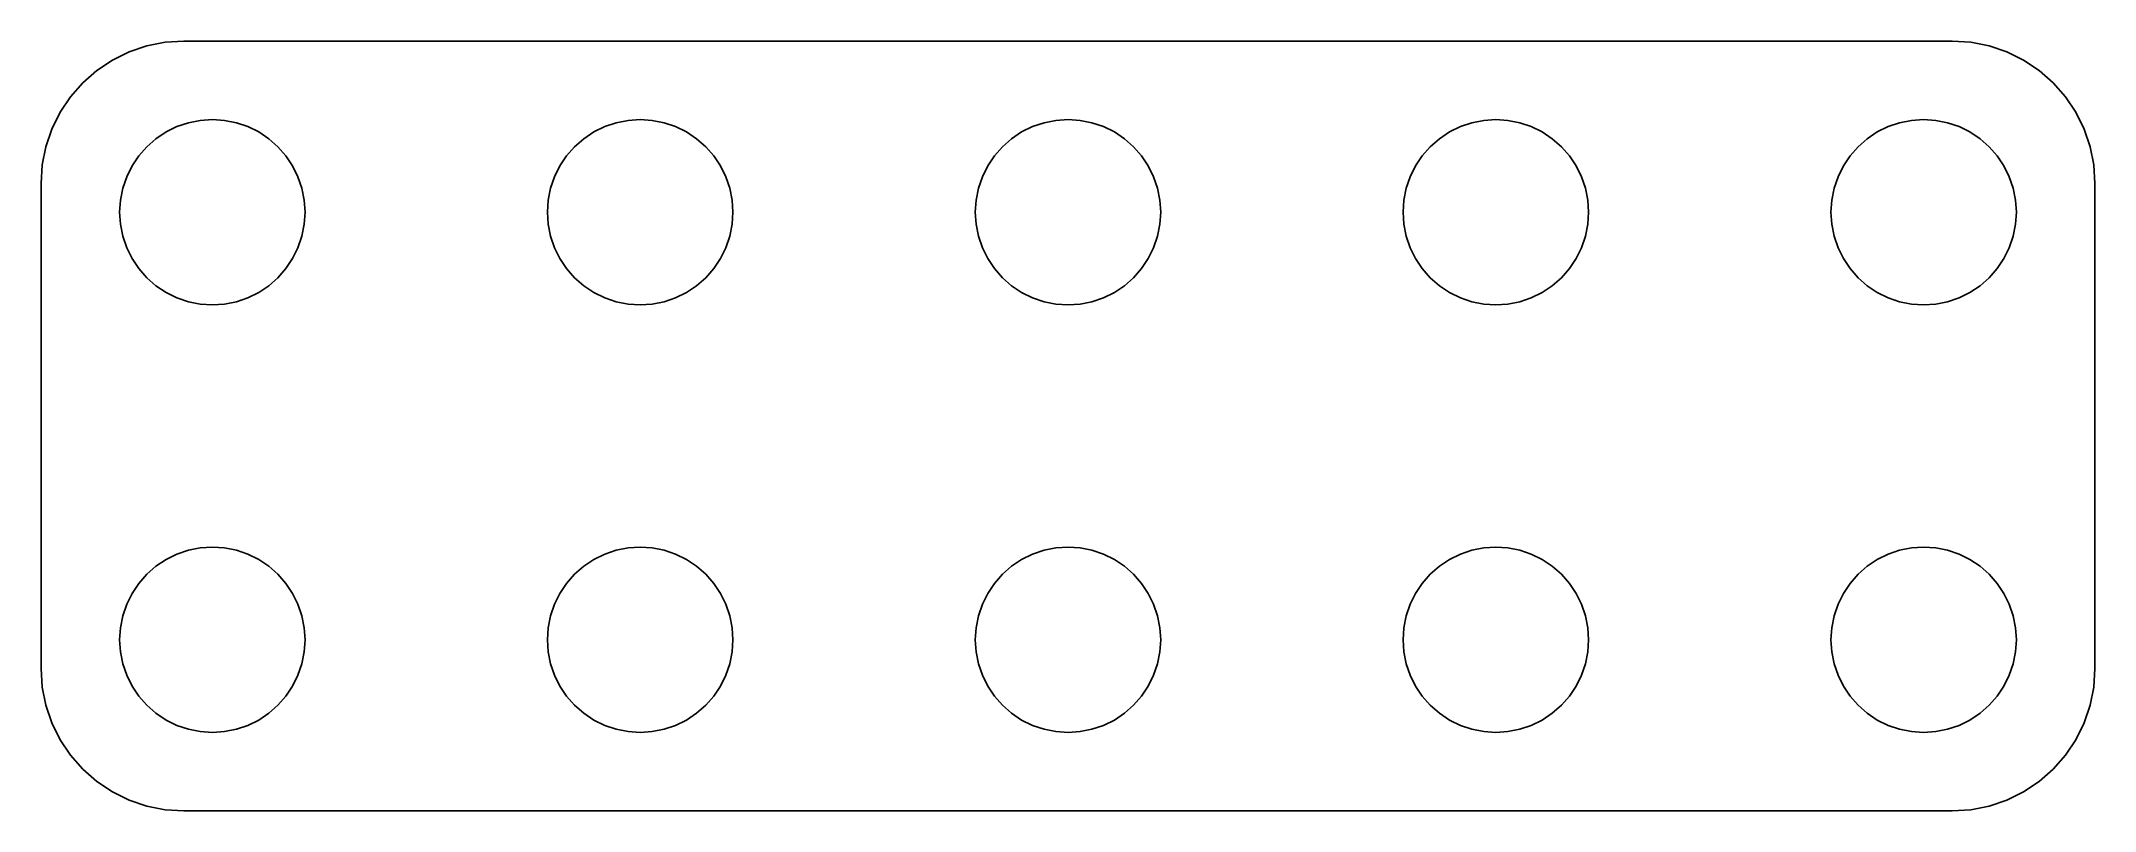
# Model space of a CAD drawing. Header units: metres. Extents: x -36 to 36, y -13.5 to 13.5.
import ezdxf

# ---------------------------------------------------------------- set-up
doc = ezdxf.new("R2010")
doc.units = ezdxf.units.M

msp = doc.modelspace()

# ---------------------------------------------------------------- linework, layer by layer
for p, q in [((-32.9184, 13.1244), (-33.505, 12.8351)), ((-32.2991, 13.3346), (-32.9184, 13.1244)), ((-31.6576, 13.4622), (-32.2991, 13.3346)), ((-31.005, 13.505), (-31.6576, 13.4622)), ((31.005, 13.505), (-31.005, 13.505)), ((31.6576, 13.4622), (31.005, 13.505)), ((32.2991, 13.3346), (31.6576, 13.4622)), ((32.9184, 13.1244), (32.2991, 13.3346)), ((33.505, 12.8351), (32.9184, 13.1244)), ((-34.0488, 12.4718), (-34.5405, 12.0405)), ((-33.505, 12.8351), (-34.0488, 12.4718)), ((34.0488, 12.4718), (33.505, 12.8351)), ((34.5405, 12.0405), (34.0488, 12.4718)), ((-34.9718, 11.5488), (-35.3351, 11.005)), ((-34.5405, 12.0405), (-34.9718, 11.5488)), ((34.9718, 11.5488), (34.5405, 12.0405)), ((35.3351, 11.005), (34.9718, 11.5488)), ((-35.3351, 11.005), (-35.6244, 10.4184)), ((35.6244, 10.4184), (35.3351, 11.005)), ((-35.6244, 10.4184), (-35.8346, 9.79909)), ((-31.9785, 10.0784), (-31.625, 10.3146)), ((-31.625, 10.3146), (-31.2437, 10.5026)), ((-31.2437, 10.5026), (-30.8412, 10.6393)), ((-30.8412, 10.6393), (-30.4242, 10.7222)), ((-30.4242, 10.7222), (-30, 10.75)), ((-30, 10.75), (-29.5758, 10.7222)), ((-29.5758, 10.7222), (-29.1588, 10.6393)), ((-29.1588, 10.6393), (-28.7563, 10.5026)), ((-28.7563, 10.5026), (-28.375, 10.3146)), ((-28.375, 10.3146), (-28.0215, 10.0784)), ((-16.9785, 10.0784), (-16.625, 10.3146)), ((-16.625, 10.3146), (-16.2437, 10.5026)), ((-16.2437, 10.5026), (-15.8412, 10.6393)), ((-15.8412, 10.6393), (-15.4242, 10.7222)), ((-15.4242, 10.7222), (-15, 10.75)), ((-15, 10.75), (-14.5758, 10.7222)), ((-14.5758, 10.7222), (-14.1588, 10.6393)), ((-14.1588, 10.6393), (-13.7563, 10.5026)), ((-13.7563, 10.5026), (-13.375, 10.3146)), ((-13.375, 10.3146), (-13.0215, 10.0784)), ((-1.97847, 10.0784), (-1.625, 10.3146)), ((-1.625, 10.3146), (-1.24371, 10.5026)), ((-1.24371, 10.5026), (-0.84116, 10.6393)), ((-0.84116, 10.6393), (-0.42421, 10.7222)), ((-0.42421, 10.7222), (0, 10.75)), ((0, 10.75), (0.42421, 10.7222)), ((0.42421, 10.7222), (0.84116, 10.6393)), ((0.84116, 10.6393), (1.24371, 10.5026)), ((1.24371, 10.5026), (1.625, 10.3146)), ((1.625, 10.3146), (1.97847, 10.0784)), ((13.0215, 10.0784), (13.375, 10.3146)), ((13.375, 10.3146), (13.7563, 10.5026)), ((13.7563, 10.5026), (14.1588, 10.6393)), ((14.1588, 10.6393), (14.5758, 10.7222)), ((14.5758, 10.7222), (15, 10.75)), ((15, 10.75), (15.4242, 10.7222)), ((15.4242, 10.7222), (15.8412, 10.6393)), ((15.8412, 10.6393), (16.2437, 10.5026)), ((16.2437, 10.5026), (16.625, 10.3146)), ((16.625, 10.3146), (16.9785, 10.0784)), ((28.0215, 10.0784), (28.375, 10.3146)), ((28.375, 10.3146), (28.7563, 10.5026)), ((28.7563, 10.5026), (29.1588, 10.6393)), ((29.1588, 10.6393), (29.5758, 10.7222)), ((29.5758, 10.7222), (30, 10.75)), ((30, 10.75), (30.4242, 10.7222)), ((30.4242, 10.7222), (30.8412, 10.6393)), ((30.8412, 10.6393), (31.2437, 10.5026)), ((31.2437, 10.5026), (31.625, 10.3146)), ((31.625, 10.3146), (31.9785, 10.0784)), ((35.8346, 9.79909), (35.6244, 10.4184)), ((-35.8346, 9.79909), (-35.9622, 9.15762)), ((-32.8146, 9.125), (-32.5784, 9.47847)), ((-32.5784, 9.47847), (-32.2981, 9.7981)), ((-32.2981, 9.7981), (-31.9785, 10.0784)), ((-28.0215, 10.0784), (-27.7019, 9.7981)), ((-27.7019, 9.7981), (-27.4216, 9.47847)), ((-27.4216, 9.47847), (-27.1854, 9.125)), ((-17.8146, 9.125), (-17.5784, 9.47847)), ((-17.5784, 9.47847), (-17.2981, 9.7981)), ((-17.2981, 9.7981), (-16.9785, 10.0784)), ((-13.0215, 10.0784), (-12.7019, 9.7981)), ((-12.7019, 9.7981), (-12.4216, 9.47847)), ((-12.4216, 9.47847), (-12.1854, 9.125)), ((-2.81458, 9.125), (-2.57838, 9.47847)), ((-2.57838, 9.47847), (-2.2981, 9.7981)), ((-2.2981, 9.7981), (-1.97847, 10.0784)), ((1.97847, 10.0784), (2.2981, 9.7981)), ((2.2981, 9.7981), (2.57838, 9.47847)), ((2.57838, 9.47847), (2.81458, 9.125)), ((12.1854, 9.125), (12.4216, 9.47847)), ((12.4216, 9.47847), (12.7019, 9.7981)), ((12.7019, 9.7981), (13.0215, 10.0784)), ((16.9785, 10.0784), (17.2981, 9.7981)), ((17.2981, 9.7981), (17.5784, 9.47847)), ((17.5784, 9.47847), (17.8146, 9.125)), ((27.1854, 9.125), (27.4216, 9.47847)), ((27.4216, 9.47847), (27.7019, 9.7981)), ((27.7019, 9.7981), (28.0215, 10.0784)), ((31.9785, 10.0784), (32.2981, 9.7981)), ((32.2981, 9.7981), (32.5784, 9.47847)), ((32.5784, 9.47847), (32.8146, 9.125)), ((35.9622, 9.15762), (35.8346, 9.79909)), ((-35.9622, 9.15762), (-36.005, 8.50499)), ((-33.1393, 8.34116), (-33.0026, 8.74371)), ((-33.0026, 8.74371), (-32.8146, 9.125)), ((-27.1854, 9.125), (-26.9974, 8.74371)), ((-26.9974, 8.74371), (-26.8607, 8.34116)), ((-18.1393, 8.34116), (-18.0026, 8.74371)), ((-18.0026, 8.74371), (-17.8146, 9.125)), ((-12.1854, 9.125), (-11.9974, 8.74371)), ((-11.9974, 8.74371), (-11.8607, 8.34116)), ((-3.13925, 8.34116), (-3.00259, 8.74371)), ((-3.00259, 8.74371), (-2.81458, 9.125)), ((2.81458, 9.125), (3.00259, 8.74371)), ((3.00259, 8.74371), (3.13925, 8.34116)), ((11.8607, 8.34116), (11.9974, 8.74371)), ((11.9974, 8.74371), (12.1854, 9.125)), ((17.8146, 9.125), (18.0026, 8.74371)), ((18.0026, 8.74371), (18.1393, 8.34116)), ((26.8607, 8.34116), (26.9974, 8.74371)), ((26.9974, 8.74371), (27.1854, 9.125)), ((32.8146, 9.125), (33.0026, 8.74371)), ((33.0026, 8.74371), (33.1393, 8.34116)), ((36.005, 8.50499), (35.9622, 9.15762)), ((-36.005, 8.50499), (-36.005, -8.50499)), ((-33.25, 7.5), (-33.2222, 7.92421)), ((-33.2222, 7.92421), (-33.1393, 8.34116)), ((-26.8607, 8.34116), (-26.7778, 7.92421)), ((-26.7778, 7.92421), (-26.75, 7.5)), ((-18.25, 7.5), (-18.2222, 7.92421)), ((-18.2222, 7.92421), (-18.1393, 8.34116)), ((-11.8607, 8.34116), (-11.7778, 7.92421)), ((-11.7778, 7.92421), (-11.75, 7.5)), ((-3.25, 7.5), (-3.22218, 7.92421)), ((-3.22218, 7.92421), (-3.13925, 8.34116)), ((3.13925, 8.34116), (3.22218, 7.92421)), ((3.22218, 7.92421), (3.25, 7.5)), ((11.75, 7.5), (11.7778, 7.92421)), ((11.7778, 7.92421), (11.8607, 8.34116)), ((18.1393, 8.34116), (18.2222, 7.92421)), ((18.2222, 7.92421), (18.25, 7.5)), ((26.75, 7.5), (26.7778, 7.92421)), ((26.7778, 7.92421), (26.8607, 8.34116)), ((33.1393, 8.34116), (33.2222, 7.92421)), ((33.2222, 7.92421), (33.25, 7.5)), ((36.005, -8.50499), (36.005, 8.50499)), ((-33.2222, 7.07578), (-33.25, 7.5)), ((-26.75, 7.5), (-26.7778, 7.07578)), ((-18.2222, 7.07578), (-18.25, 7.5)), ((-11.75, 7.5), (-11.7778, 7.07578)), ((-3.22218, 7.07578), (-3.25, 7.5)), ((3.25, 7.5), (3.22218, 7.07578)), ((11.7778, 7.07578), (11.75, 7.5)), ((18.25, 7.5), (18.2222, 7.07578)), ((26.7778, 7.07578), (26.75, 7.5)), ((33.25, 7.5), (33.2222, 7.07578)), ((-33.1393, 6.65883), (-33.2222, 7.07578)), ((-33.0026, 6.25627), (-33.1393, 6.65883)), ((-26.8607, 6.65883), (-26.9974, 6.25627)), ((-26.7778, 7.07578), (-26.8607, 6.65883)), ((-18.1393, 6.65883), (-18.2222, 7.07578)), ((-18.0026, 6.25627), (-18.1393, 6.65883)), ((-11.8607, 6.65883), (-11.9974, 6.25627)), ((-11.7778, 7.07578), (-11.8607, 6.65883)), ((-3.13925, 6.65883), (-3.22218, 7.07578)), ((-3.00259, 6.25627), (-3.13925, 6.65883)), ((3.13925, 6.65883), (3.00259, 6.25627)), ((3.22218, 7.07578), (3.13925, 6.65883)), ((11.8607, 6.65883), (11.7778, 7.07578)), ((11.9974, 6.25627), (11.8607, 6.65883)), ((18.1393, 6.65883), (18.0026, 6.25627)), ((18.2222, 7.07578), (18.1393, 6.65883)), ((26.8607, 6.65883), (26.7778, 7.07578)), ((26.9974, 6.25627), (26.8607, 6.65883)), ((33.1393, 6.65883), (33.0026, 6.25627)), ((33.2222, 7.07578), (33.1393, 6.65883)), ((-32.8146, 5.875), (-33.0026, 6.25627)), ((-32.5784, 5.52151), (-32.8146, 5.875)), ((-27.1854, 5.875), (-27.4216, 5.52151)), ((-26.9974, 6.25627), (-27.1854, 5.875)), ((-17.8146, 5.875), (-18.0026, 6.25627)), ((-17.5784, 5.52151), (-17.8146, 5.875)), ((-12.1854, 5.875), (-12.4216, 5.52151)), ((-11.9974, 6.25627), (-12.1854, 5.875)), ((-2.81458, 5.875), (-3.00259, 6.25627)), ((-2.57838, 5.52151), (-2.81458, 5.875)), ((2.81458, 5.875), (2.57838, 5.52151)), ((3.00259, 6.25627), (2.81458, 5.875)), ((12.1854, 5.875), (11.9974, 6.25627)), ((12.4216, 5.52151), (12.1854, 5.875)), ((17.8146, 5.875), (17.5784, 5.52151)), ((18.0026, 6.25627), (17.8146, 5.875)), ((27.1854, 5.875), (26.9974, 6.25627)), ((27.4216, 5.52151), (27.1854, 5.875)), ((32.8146, 5.875), (32.5784, 5.52151)), ((33.0026, 6.25627), (32.8146, 5.875)), ((-32.2981, 5.20189), (-32.5784, 5.52151)), ((-31.9785, 4.9216), (-32.2981, 5.20189)), ((-27.7019, 5.20189), (-28.0215, 4.9216)), ((-27.4216, 5.52151), (-27.7019, 5.20189)), ((-17.2981, 5.20189), (-17.5784, 5.52151)), ((-16.9785, 4.9216), (-17.2981, 5.20189)), ((-12.7019, 5.20189), (-13.0215, 4.9216)), ((-12.4216, 5.52151), (-12.7019, 5.20189)), ((-2.2981, 5.20189), (-2.57838, 5.52151)), ((-1.97847, 4.9216), (-2.2981, 5.20189)), ((2.2981, 5.20189), (1.97847, 4.9216)), ((2.57838, 5.52151), (2.2981, 5.20189)), ((12.7019, 5.20189), (12.4216, 5.52151)), ((13.0215, 4.9216), (12.7019, 5.20189)), ((17.2981, 5.20189), (16.9785, 4.9216)), ((17.5784, 5.52151), (17.2981, 5.20189)), ((27.7019, 5.20189), (27.4216, 5.52151)), ((28.0215, 4.9216), (27.7019, 5.20189)), ((32.2981, 5.20189), (31.9785, 4.9216)), ((32.5784, 5.52151), (32.2981, 5.20189)), ((-31.625, 4.68541), (-31.9785, 4.9216)), ((-31.2437, 4.49739), (-31.625, 4.68541)), ((-30.8412, 4.36073), (-31.2437, 4.49739)), ((-30.4242, 4.2778), (-30.8412, 4.36073)), ((-29.1588, 4.36073), (-29.5758, 4.2778)), ((-28.7563, 4.49739), (-29.1588, 4.36073)), ((-28.375, 4.68541), (-28.7563, 4.49739)), ((-28.0215, 4.9216), (-28.375, 4.68541)), ((-16.625, 4.68541), (-16.9785, 4.9216)), ((-16.2437, 4.49739), (-16.625, 4.68541)), ((-15.8412, 4.36073), (-16.2437, 4.49739)), ((-15.4242, 4.2778), (-15.8412, 4.36073)), ((-14.1588, 4.36073), (-14.5758, 4.2778)), ((-13.7563, 4.49739), (-14.1588, 4.36073)), ((-13.375, 4.68541), (-13.7563, 4.49739)), ((-13.0215, 4.9216), (-13.375, 4.68541)), ((-1.625, 4.68541), (-1.97847, 4.9216)), ((-1.24371, 4.49739), (-1.625, 4.68541)), ((-0.84116, 4.36073), (-1.24371, 4.49739)), ((-0.42421, 4.2778), (-0.84116, 4.36073)), ((0.84116, 4.36073), (0.42421, 4.2778)), ((1.24371, 4.49739), (0.84116, 4.36073)), ((1.625, 4.68541), (1.24371, 4.49739)), ((1.97847, 4.9216), (1.625, 4.68541)), ((13.375, 4.68541), (13.0215, 4.9216)), ((13.7563, 4.49739), (13.375, 4.68541)), ((14.1588, 4.36073), (13.7563, 4.49739)), ((14.5758, 4.2778), (14.1588, 4.36073)), ((15.8412, 4.36073), (15.4242, 4.2778)), ((16.2437, 4.49739), (15.8412, 4.36073)), ((16.625, 4.68541), (16.2437, 4.49739)), ((16.9785, 4.9216), (16.625, 4.68541)), ((28.375, 4.68541), (28.0215, 4.9216)), ((28.7563, 4.49739), (28.375, 4.68541)), ((29.1588, 4.36073), (28.7563, 4.49739)), ((29.5758, 4.2778), (29.1588, 4.36073)), ((30.8412, 4.36073), (30.4242, 4.2778)), ((31.2437, 4.49739), (30.8412, 4.36073)), ((31.625, 4.68541), (31.2437, 4.49739)), ((31.9785, 4.9216), (31.625, 4.68541)), ((-30, 4.25), (-30.4242, 4.2778)), ((-29.5758, 4.2778), (-30, 4.25)), ((-15, 4.25), (-15.4242, 4.2778)), ((-14.5758, 4.2778), (-15, 4.25)), ((0, 4.25), (-0.42421, 4.2778)), ((0.42421, 4.2778), (0, 4.25)), ((15, 4.25), (14.5758, 4.2778)), ((15.4242, 4.2778), (15, 4.25)), ((30, 4.25), (29.5758, 4.2778)), ((30.4242, 4.2778), (30, 4.25)), ((-30.8412, -4.36073), (-30.4242, -4.2778)), ((-30.4242, -4.2778), (-30, -4.25)), ((-30, -4.25), (-29.5758, -4.2778)), ((-29.5758, -4.2778), (-29.1588, -4.36073)), ((-15.8412, -4.36073), (-15.4242, -4.2778)), ((-15.4242, -4.2778), (-15, -4.25)), ((-15, -4.25), (-14.5758, -4.2778)), ((-14.5758, -4.2778), (-14.1588, -4.36073)), ((-0.84116, -4.36073), (-0.42421, -4.2778)), ((-0.42421, -4.2778), (0, -4.25)), ((0, -4.25), (0.42421, -4.2778)), ((0.42421, -4.2778), (0.84116, -4.36073)), ((14.1588, -4.36073), (14.5758, -4.2778)), ((14.5758, -4.2778), (15, -4.25)), ((15, -4.25), (15.4242, -4.2778)), ((15.4242, -4.2778), (15.8412, -4.36073)), ((29.1588, -4.36073), (29.5758, -4.2778)), ((29.5758, -4.2778), (30, -4.25)), ((30, -4.25), (30.4242, -4.2778)), ((30.4242, -4.2778), (30.8412, -4.36073)), ((-32.2981, -5.20189), (-31.9785, -4.9216)), ((-31.9785, -4.9216), (-31.625, -4.68541)), ((-31.625, -4.68541), (-31.2437, -4.49739)), ((-31.2437, -4.49739), (-30.8412, -4.36073)), ((-29.1588, -4.36073), (-28.7563, -4.49739)), ((-28.7563, -4.49739), (-28.375, -4.68541)), ((-28.375, -4.68541), (-28.0215, -4.9216)), ((-28.0215, -4.9216), (-27.7019, -5.20189)), ((-17.2981, -5.20189), (-16.9785, -4.9216)), ((-16.9785, -4.9216), (-16.625, -4.68541)), ((-16.625, -4.68541), (-16.2437, -4.49739)), ((-16.2437, -4.49739), (-15.8412, -4.36073)), ((-14.1588, -4.36073), (-13.7563, -4.49739)), ((-13.7563, -4.49739), (-13.375, -4.68541)), ((-13.375, -4.68541), (-13.0215, -4.9216)), ((-13.0215, -4.9216), (-12.7019, -5.20189)), ((-2.2981, -5.20189), (-1.97847, -4.9216)), ((-1.97847, -4.9216), (-1.625, -4.68541)), ((-1.625, -4.68541), (-1.24371, -4.49739)), ((-1.24371, -4.49739), (-0.84116, -4.36073)), ((0.84116, -4.36073), (1.24371, -4.49739)), ((1.24371, -4.49739), (1.625, -4.68541)), ((1.625, -4.68541), (1.97847, -4.9216)), ((1.97847, -4.9216), (2.2981, -5.20189)), ((12.7019, -5.20189), (13.0215, -4.9216)), ((13.0215, -4.9216), (13.375, -4.68541)), ((13.375, -4.68541), (13.7563, -4.49739)), ((13.7563, -4.49739), (14.1588, -4.36073)), ((15.8412, -4.36073), (16.2437, -4.49739)), ((16.2437, -4.49739), (16.625, -4.68541)), ((16.625, -4.68541), (16.9785, -4.9216)), ((16.9785, -4.9216), (17.2981, -5.20189)), ((27.7019, -5.20189), (28.0215, -4.9216)), ((28.0215, -4.9216), (28.375, -4.68541)), ((28.375, -4.68541), (28.7563, -4.49739)), ((28.7563, -4.49739), (29.1588, -4.36073)), ((30.8412, -4.36073), (31.2437, -4.49739)), ((31.2437, -4.49739), (31.625, -4.68541)), ((31.625, -4.68541), (31.9785, -4.9216)), ((31.9785, -4.9216), (32.2981, -5.20189)), ((-32.8146, -5.875), (-32.5784, -5.52151)), ((-32.5784, -5.52151), (-32.2981, -5.20189)), ((-27.7019, -5.20189), (-27.4216, -5.52151)), ((-27.4216, -5.52151), (-27.1854, -5.875)), ((-17.8146, -5.875), (-17.5784, -5.52151)), ((-17.5784, -5.52151), (-17.2981, -5.20189)), ((-12.7019, -5.20189), (-12.4216, -5.52151)), ((-12.4216, -5.52151), (-12.1854, -5.875)), ((-2.81458, -5.875), (-2.57838, -5.52151)), ((-2.57838, -5.52151), (-2.2981, -5.20189)), ((2.2981, -5.20189), (2.57838, -5.52151)), ((2.57838, -5.52151), (2.81458, -5.875)), ((12.1854, -5.875), (12.4216, -5.52151)), ((12.4216, -5.52151), (12.7019, -5.20189)), ((17.2981, -5.20189), (17.5784, -5.52151)), ((17.5784, -5.52151), (17.8146, -5.875)), ((27.1854, -5.875), (27.4216, -5.52151)), ((27.4216, -5.52151), (27.7019, -5.20189)), ((32.2981, -5.20189), (32.5784, -5.52151)), ((32.5784, -5.52151), (32.8146, -5.875)), ((-33.1393, -6.65883), (-33.0026, -6.25627)), ((-33.0026, -6.25627), (-32.8146, -5.875)), ((-27.1854, -5.875), (-26.9974, -6.25627)), ((-26.9974, -6.25627), (-26.8607, -6.65883)), ((-18.1393, -6.65883), (-18.0026, -6.25627)), ((-18.0026, -6.25627), (-17.8146, -5.875)), ((-12.1854, -5.875), (-11.9974, -6.25627)), ((-11.9974, -6.25627), (-11.8607, -6.65883)), ((-3.13925, -6.65883), (-3.00259, -6.25627)), ((-3.00259, -6.25627), (-2.81458, -5.875)), ((2.81458, -5.875), (3.00259, -6.25627)), ((3.00259, -6.25627), (3.13925, -6.65883)), ((11.8607, -6.65883), (11.9974, -6.25627)), ((11.9974, -6.25627), (12.1854, -5.875)), ((17.8146, -5.875), (18.0026, -6.25627)), ((18.0026, -6.25627), (18.1393, -6.65883)), ((26.8607, -6.65883), (26.9974, -6.25627)), ((26.9974, -6.25627), (27.1854, -5.875)), ((32.8146, -5.875), (33.0026, -6.25627)), ((33.0026, -6.25627), (33.1393, -6.65883)), ((-33.25, -7.5), (-33.2222, -7.07578)), ((-33.2222, -7.07578), (-33.1393, -6.65883)), ((-26.8607, -6.65883), (-26.7778, -7.07578)), ((-26.7778, -7.07578), (-26.75, -7.5)), ((-18.25, -7.5), (-18.2222, -7.07578)), ((-18.2222, -7.07578), (-18.1393, -6.65883)), ((-11.8607, -6.65883), (-11.7778, -7.07578)), ((-11.7778, -7.07578), (-11.75, -7.5)), ((-3.25, -7.5), (-3.22218, -7.07578)), ((-3.22218, -7.07578), (-3.13925, -6.65883)), ((3.13925, -6.65883), (3.22218, -7.07578)), ((3.22218, -7.07578), (3.25, -7.5)), ((11.75, -7.5), (11.7778, -7.07578)), ((11.7778, -7.07578), (11.8607, -6.65883)), ((18.1393, -6.65883), (18.2222, -7.07578)), ((18.2222, -7.07578), (18.25, -7.5)), ((26.75, -7.5), (26.7778, -7.07578)), ((26.7778, -7.07578), (26.8607, -6.65883)), ((33.1393, -6.65883), (33.2222, -7.07578)), ((33.2222, -7.07578), (33.25, -7.5)), ((-33.2222, -7.92421), (-33.25, -7.5)), ((-26.75, -7.5), (-26.7778, -7.92421)), ((-18.2222, -7.92421), (-18.25, -7.5)), ((-11.75, -7.5), (-11.7778, -7.92421)), ((-3.22218, -7.92421), (-3.25, -7.5)), ((3.25, -7.5), (3.22218, -7.92421)), ((11.7778, -7.92421), (11.75, -7.5)), ((18.25, -7.5), (18.2222, -7.92421)), ((26.7778, -7.92421), (26.75, -7.5)), ((33.25, -7.5), (33.2222, -7.92421)), ((-36.005, -8.50499), (-35.9622, -9.15762)), ((-33.1393, -8.34116), (-33.2222, -7.92421)), ((-33.0026, -8.74371), (-33.1393, -8.34116)), ((-26.8607, -8.34116), (-26.9974, -8.74371)), ((-26.7778, -7.92421), (-26.8607, -8.34116)), ((-18.1393, -8.34116), (-18.2222, -7.92421)), ((-18.0026, -8.74371), (-18.1393, -8.34116)), ((-11.8607, -8.34116), (-11.9974, -8.74371)), ((-11.7778, -7.92421), (-11.8607, -8.34116)), ((-3.13925, -8.34116), (-3.22218, -7.92421)), ((-3.00259, -8.74371), (-3.13925, -8.34116)), ((3.13925, -8.34116), (3.00259, -8.74371)), ((3.22218, -7.92421), (3.13925, -8.34116)), ((11.8607, -8.34116), (11.7778, -7.92421)), ((11.9974, -8.74371), (11.8607, -8.34116)), ((18.1393, -8.34116), (18.0026, -8.74371)), ((18.2222, -7.92421), (18.1393, -8.34116)), ((26.8607, -8.34116), (26.7778, -7.92421)), ((26.9974, -8.74371), (26.8607, -8.34116)), ((33.1393, -8.34116), (33.0026, -8.74371)), ((33.2222, -7.92421), (33.1393, -8.34116)), ((35.9622, -9.15762), (36.005, -8.50499)), ((-35.9622, -9.15762), (-35.8346, -9.79909)), ((-32.8146, -9.125), (-33.0026, -8.74371)), ((-32.5784, -9.47847), (-32.8146, -9.125)), ((-27.1854, -9.125), (-27.4216, -9.47847)), ((-26.9974, -8.74371), (-27.1854, -9.125)), ((-17.8146, -9.125), (-18.0026, -8.74371)), ((-17.5784, -9.47847), (-17.8146, -9.125)), ((-12.1854, -9.125), (-12.4216, -9.47847)), ((-11.9974, -8.74371), (-12.1854, -9.125)), ((-2.81458, -9.125), (-3.00259, -8.74371)), ((-2.57838, -9.47847), (-2.81458, -9.125)), ((2.81458, -9.125), (2.57838, -9.47847)), ((3.00259, -8.74371), (2.81458, -9.125)), ((12.1854, -9.125), (11.9974, -8.74371)), ((12.4216, -9.47847), (12.1854, -9.125)), ((17.8146, -9.125), (17.5784, -9.47847)), ((18.0026, -8.74371), (17.8146, -9.125)), ((27.1854, -9.125), (26.9974, -8.74371)), ((27.4216, -9.47847), (27.1854, -9.125)), ((32.8146, -9.125), (32.5784, -9.47847)), ((33.0026, -8.74371), (32.8146, -9.125)), ((35.8346, -9.79909), (35.9622, -9.15762)), ((-35.8346, -9.79909), (-35.6244, -10.4184)), ((-32.2981, -9.7981), (-32.5784, -9.47847)), ((-31.9785, -10.0784), (-32.2981, -9.7981)), ((-31.625, -10.3146), (-31.9785, -10.0784)), ((-28.0215, -10.0784), (-28.375, -10.3146)), ((-27.7019, -9.7981), (-28.0215, -10.0784)), ((-27.4216, -9.47847), (-27.7019, -9.7981)), ((-17.2981, -9.7981), (-17.5784, -9.47847)), ((-16.9785, -10.0784), (-17.2981, -9.7981)), ((-16.625, -10.3146), (-16.9785, -10.0784)), ((-13.0215, -10.0784), (-13.375, -10.3146)), ((-12.7019, -9.7981), (-13.0215, -10.0784)), ((-12.4216, -9.47847), (-12.7019, -9.7981)), ((-2.2981, -9.7981), (-2.57838, -9.47847)), ((-1.97847, -10.0784), (-2.2981, -9.7981)), ((-1.625, -10.3146), (-1.97847, -10.0784)), ((1.97847, -10.0784), (1.625, -10.3146)), ((2.2981, -9.7981), (1.97847, -10.0784)), ((2.57838, -9.47847), (2.2981, -9.7981)), ((12.7019, -9.7981), (12.4216, -9.47847)), ((13.0215, -10.0784), (12.7019, -9.7981)), ((13.375, -10.3146), (13.0215, -10.0784)), ((16.9785, -10.0784), (16.625, -10.3146)), ((17.2981, -9.7981), (16.9785, -10.0784)), ((17.5784, -9.47847), (17.2981, -9.7981)), ((27.7019, -9.7981), (27.4216, -9.47847)), ((28.0215, -10.0784), (27.7019, -9.7981)), ((28.375, -10.3146), (28.0215, -10.0784)), ((31.9785, -10.0784), (31.625, -10.3146)), ((32.2981, -9.7981), (31.9785, -10.0784)), ((32.5784, -9.47847), (32.2981, -9.7981)), ((35.6244, -10.4184), (35.8346, -9.79909)), ((-35.6244, -10.4184), (-35.3351, -11.005)), ((-31.2437, -10.5026), (-31.625, -10.3146)), ((-30.8412, -10.6393), (-31.2437, -10.5026)), ((-30.4242, -10.7222), (-30.8412, -10.6393)), ((-30, -10.75), (-30.4242, -10.7222)), ((-29.5758, -10.7222), (-30, -10.75)), ((-29.1588, -10.6393), (-29.5758, -10.7222)), ((-28.7563, -10.5026), (-29.1588, -10.6393)), ((-28.375, -10.3146), (-28.7563, -10.5026)), ((-16.2437, -10.5026), (-16.625, -10.3146)), ((-15.8412, -10.6393), (-16.2437, -10.5026)), ((-15.4242, -10.7222), (-15.8412, -10.6393)), ((-15, -10.75), (-15.4242, -10.7222)), ((-14.5758, -10.7222), (-15, -10.75)), ((-14.1588, -10.6393), (-14.5758, -10.7222)), ((-13.7563, -10.5026), (-14.1588, -10.6393)), ((-13.375, -10.3146), (-13.7563, -10.5026)), ((-1.24371, -10.5026), (-1.625, -10.3146)), ((-0.84116, -10.6393), (-1.24371, -10.5026)), ((-0.42421, -10.7222), (-0.84116, -10.6393)), ((0, -10.75), (-0.42421, -10.7222)), ((0.42421, -10.7222), (0, -10.75)), ((0.84116, -10.6393), (0.42421, -10.7222)), ((1.24371, -10.5026), (0.84116, -10.6393)), ((1.625, -10.3146), (1.24371, -10.5026)), ((13.7563, -10.5026), (13.375, -10.3146)), ((14.1588, -10.6393), (13.7563, -10.5026)), ((14.5758, -10.7222), (14.1588, -10.6393)), ((15, -10.75), (14.5758, -10.7222)), ((15.4242, -10.7222), (15, -10.75)), ((15.8412, -10.6393), (15.4242, -10.7222)), ((16.2437, -10.5026), (15.8412, -10.6393)), ((16.625, -10.3146), (16.2437, -10.5026)), ((28.7563, -10.5026), (28.375, -10.3146)), ((29.1588, -10.6393), (28.7563, -10.5026)), ((29.5758, -10.7222), (29.1588, -10.6393)), ((30, -10.75), (29.5758, -10.7222)), ((30.4242, -10.7222), (30, -10.75)), ((30.8412, -10.6393), (30.4242, -10.7222)), ((31.2437, -10.5026), (30.8412, -10.6393)), ((31.625, -10.3146), (31.2437, -10.5026)), ((35.3351, -11.005), (35.6244, -10.4184)), ((-35.3351, -11.005), (-34.9718, -11.5488)), ((34.9718, -11.5488), (35.3351, -11.005)), ((-34.9718, -11.5488), (-34.5405, -12.0405)), ((-34.5405, -12.0405), (-34.0488, -12.4718)), ((34.0488, -12.4718), (34.5405, -12.0405)), ((34.5405, -12.0405), (34.9718, -11.5488)), ((-34.0488, -12.4718), (-33.505, -12.8351)), ((-33.505, -12.8351), (-32.9184, -13.1244)), ((32.9184, -13.1244), (33.505, -12.8351)), ((33.505, -12.8351), (34.0488, -12.4718)), ((-32.9184, -13.1244), (-32.2991, -13.3346)), ((-32.2991, -13.3346), (-31.6576, -13.4622)), ((-31.6576, -13.4622), (-31.005, -13.505)), ((-31.005, -13.505), (31.005, -13.505)), ((31.005, -13.505), (31.6576, -13.4622)), ((31.6576, -13.4622), (32.2991, -13.3346)), ((32.2991, -13.3346), (32.9184, -13.1244))]:
    msp.add_line(p, q)

doc.saveas('drawing.dxf')
